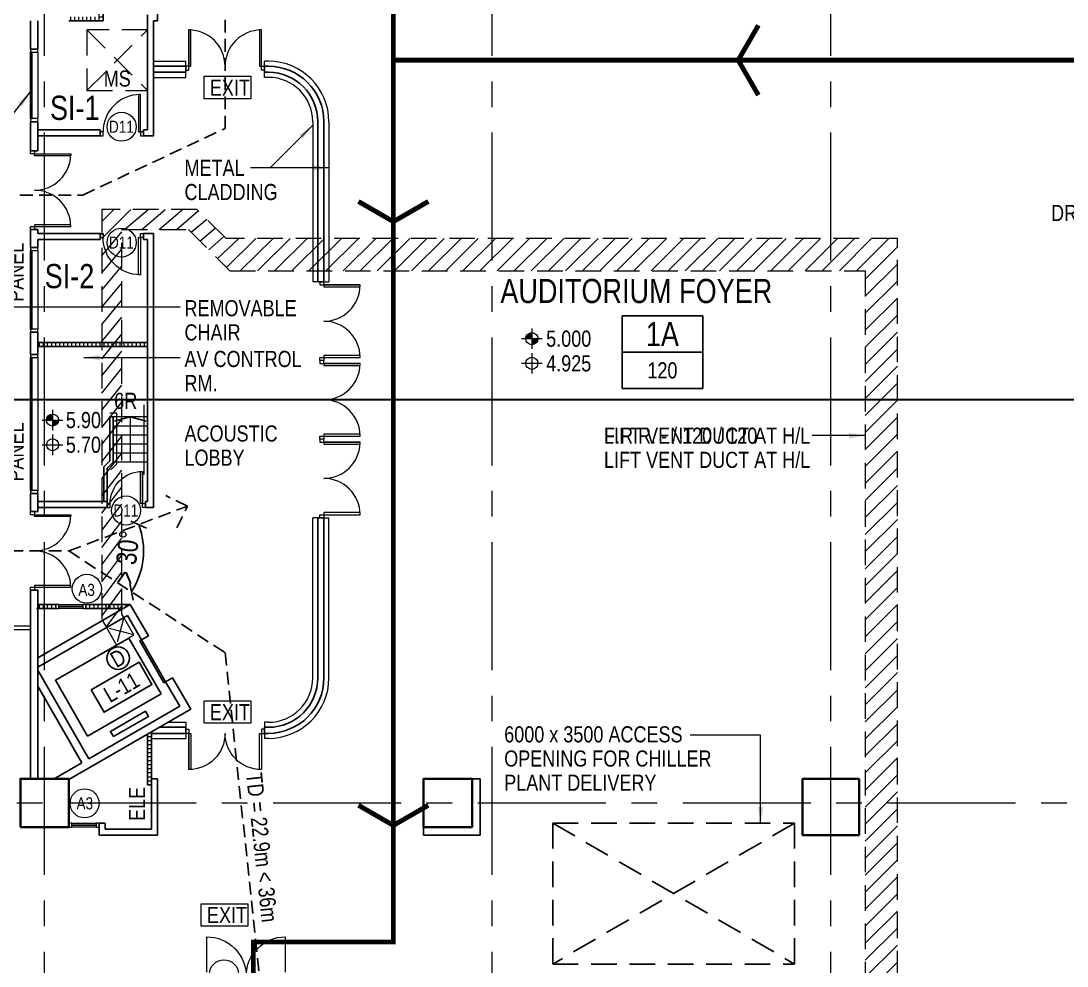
# Model space of a CAD drawing. Header units: millimetres. Extents: x 833576263 to 1668046980, y 817519639 to 1636103653.
# Drawn here: x 834024303 to 834050248, y 818055878 to 818079327 of the extents above; entities that cross this region are included whole.
import ezdxf
from ezdxf.enums import TextEntityAlignment as Align

# ---------------------------------------------------------------- set-up
doc = ezdxf.new("R2010")
doc.units = ezdxf.units.MM
doc.header["$LTSCALE"] = 100
doc.header["$MEASUREMENT"] = 0
for name, pattern in [('R_LINE_SEC$0$CENTER', [50.800000000000004, 31.75, -6.35, 6.35, -6.35]), ('R_P_Grid$0$CENTER', [50.800000000000004, 31.75, -6.35, 6.35, -6.35]), ('R_P_LG$0$HIDDEN', [9.524999999999999, 6.35, -3.175]), ('R_P_LG$0$HIDDEN2', [4.762499999999999, 3.175, -1.5875])]:
    doc.linetypes.add(name, pattern=pattern)
doc.layers.get('Defpoints').update_dxf_attribs({"color": 170})
for name, color, linetype in [('R_LINE_SEC$0$M-REFE', 3, 'Continuous'), ('R_P_LG$0$D-MOE', 6, 'R_P_LG$0$HIDDEN2'), ('R_P_LG$0$RDA0625', 7, 'R_P_LG$0$HIDDEN'), ('X-REF', 7, 'Continuous')]:
    doc.layers.add(name, color=color, linetype=linetype)
for name, color, linetype, lineweight in [('R_P_Grid$0$RDA0251', 1, 'R_P_Grid$0$CENTER', 18), ('R_P_LG$0$6-WIND', 6, 'Continuous', 18), ('R_P_LG$0$RDA0321', 7, 'Continuous', 18), ('R_P_LG$0$RDA0322', 1, 'Continuous', 18), ('R_P_LG$0$RDA04011', 4, 'Continuous', 25), ('R_P_LG$0$RDA04031', 3, 'Continuous', 25), ('R_P_LG$0$RDA0501', 4, 'Continuous', 25), ('R_P_LG$0$RDA0504', 4, 'Continuous', 25), ('R_P_LG$0$RDA0506', 7, 'Continuous', 18), ('R_P_LG$0$RDA0621', 7, 'Continuous', 13), ('R_P_LG$0$RDA0624', 7, 'Continuous', 13), ('R_P_LG$0$RDA2142', 1, 'Continuous', 18), ('R_P_LG$0$RDA2202', 3, 'Continuous', 25), ('R_P_LG$0$RDA2203', 11, 'Continuous', 25), ('R_P_LG$0$RDA2401', 1, 'Continuous', 18), ('R_P_LG$0$RDA2804S', 2, 'Continuous', 35), ('R_P_LG$0$RDA2881', 7, 'R_P_LG$0$HIDDEN', 18), ('R_P_LG$0$RDA3151', 1, 'Continuous', 18), ('R_P_LG$0$RDA3401', 1, 'Continuous', 18), ('R_P_LG$0$RDA4401', 1, 'Continuous', 18), ('R_P_LG$0$RDA6601', 4, 'Continuous', 25), ('R_P_LG$0$RDA7101', 1, 'Continuous', 18), ('R_P_LG$0$RDA8301', 7, 'Continuous', 18)]:
    doc.layers.add(name, color=color, linetype=linetype, lineweight=lineweight)
doc.layers.add('R_P_LG$0$D-MOE-REF', color=7, linetype='R_P_LG$0$HIDDEN2', true_color=0x9f7fff, plot=False)
doc.styles.add('R_P_LG$0$Arial', font='arial.ttf', dxfattribs={"width": 0.8})
doc.styles.add('R_P_LG$0$Arial_3', font='arial.ttf', dxfattribs={"width": 0.8, "height": 800})
doc.styles.add('R_P_LG$0$romans', font='arial.ttf', dxfattribs={"width": 0.8})
doc.dimstyles.new('R_P_LG$0$M_200LA', dxfattribs={"dimscale": 200, "dimtxt": 2.5, "dimasz": 2, "dimexe": 0.8, "dimexo": 0, "dimgap": 0.75, "dimtad": 1, "dimdec": 0, "dimrnd": 1, "dimzin": 12, "dimdsep": 46, "dimtxsty": 'R_P_LG$0$romans', "dimcen": 2, "dimdle": 1, "dimclrd": 7, "dimclre": 7, "dimclrt": 4, "dimaunit": 1, "dimadec": 3, "dimazin": 0, "dimtfac": 1, "dimtdec": 0, "dimtix": 1, "dimtmove": 2, "dimatfit": 3, "dimfxl": 1, "dimtolj": 1, "dimlwd": 18, "dimlwe": 18, "dimarcsym": 0})
doc.dimstyles.new('R_P_LG$0$M_200MT', dxfattribs={"dimscale": 200, "dimtxt": 2.5, "dimasz": 1.5, "dimexe": 0.8, "dimexo": 0.5, "dimgap": 0.75, "dimtad": 1, "dimdec": 0, "dimrnd": 1, "dimzin": 12, "dimdsep": 46, "dimtxsty": 'R_P_LG$0$romans', "dimblk": 'R_P_LG$0$_Oblique', "dimcen": 2, "dimdle": 0.8, "dimclrd": 7, "dimclre": 7, "dimclrt": 4, "dimaunit": 1, "dimadec": 0, "dimazin": 0, "dimtfac": 1, "dimtdec": 0, "dimtix": 1, "dimtmove": 2, "dimatfit": 3, "dimfxl": 3, "dimfxlon": 1, "dimtolj": 1, "dimarcsym": 0})

# ---------------------------------------------------------------- blocks, each defined once
blk = doc.blocks.new('R_P_Grid')
at = {"layer": 'R_P_Grid$0$RDA0251'}
for p, q in [((834024890, 818027660.0333312), (834024890, 818124763.3666668)), ((834035989.9999973, 818027660.0333312), (834035989.9999973, 818124763.3666668)), ((834044389.9999969, 818027660.0333312), (834044389.9999969, 818124763.3666668)), ((833964515, 818059926.6999925), (834072885.222222, 818059926.6999925))]:
    blk.add_line(p, q, dxfattribs=at)
blk = doc.blocks.new('R_P_LG$0$P46A_Door-Passage-Single-Flush - 925 x 2100mm-4664656-LG_F _5_000 Mpd_')
at = {"layer": 'R_P_LG$0$RDA3151'}
for p, q in [((462.499999980256, 1006.350000012294), (417.5000000059605, 1006.350000012294)), ((417.5000000059605, 1006.350000012294), (417.5000000059605, 81.35000005178154)), ((462.499999980256, 81.35000005178154), (462.499999980256, 1006.350000012294)), ((-462.499999980256, 81.35000005178154), (-537.4999999847263, 81.35000005178154)), ((-537.4999999847263, 81.35000005178154), (-537.4999999847263, -18.65000000149012)), ((-462.499999980256, -18.65000000149012), (-462.499999980256, 81.35000005178154)), ((417.5000000059605, 81.35000005178154), (462.499999980256, 81.35000005178154)), ((462.499999980256, 81.35000005178154), (462.499999980256, -18.65000000149012)), ((537.4999999847263, 81.35000005178154), (462.499999980256, 81.35000005178154)), ((537.4999999847263, -18.65000000149012), (537.4999999847263, 81.35000005178154)), ((-537.4999999847263, -18.65000000149012), (-462.499999980256, -18.65000000149012)), ((462.499999980256, -18.65000000149012), (537.4999999847263, -18.65000000149012))]:
    blk.add_line(p, q, dxfattribs=at)
blk.add_arc((462.499999980256, 81.35000005178154), 924.999999960512, 90, 180, dxfattribs=at)
blk = doc.blocks.new('R_P_LG$0$LMark-FFL-1')
h = blk.add_hatch(color=256)
h.paths.add_polyline_path([(0, 0.75, 0.4142135623730951), (-0.75, 0), (3.637978807091713e-12, 7.275957614183426e-12)])
h.paths.add_polyline_path([(0.75, 0), (0, 0), (0, -0.75, 0.4142135623730951)])
for p, q in [((-1.280000000002474, 0), (1.279999999998836, 0)), ((0, 1.279999999998836), (0, -1.279999999998836))]:
    blk.add_line(p, q)
blk.add_circle((0, 0), 0.75)
at = {"color": 7, "style": 'R_P_LG$0$romans', "width": 0.8}
blk.add_attdef('FFL', (1.029999999998836, 1.029999999998836), '', height=2, dxfattribs=at)
blk = doc.blocks.new('R_P_LG$0$LMark-SFL-1')
for p, q in [((-1.279999999795109, 0), (1.28000000026077, 0)), ((4.656612873077393e-10, 1.28000000026077), (4.656612873077393e-10, -1.279999999795109))]:
    blk.add_line(p, q)
blk.add_circle((4.656612873077393e-10, 0), 0.75)
at = {"color": 7, "style": 'R_P_LG$0$romans', "width": 0.8}
blk.add_attdef('SFL', (1.03000000026077, 1.03000000026077), '', height=2, dxfattribs=at)
blk = doc.blocks.new('R_P_LG$0$P46A_Symb_EXIT')
at = {"layer": 'R_P_LG$0$RDA7101'}
for p, q in [((-2.611913008149713, -0.9940047366544604), (-2.611913008149713, 1.805995251983404)), ((-2.611913008149713, 1.805995251983404), (3.199999989476055, 1.805995251983404)), ((3.199999989476055, 1.805995251983404), (3.199999989476055, -0.9940047366544604)), ((3.199999989476055, -0.9940047366544604), (-2.611913008149713, -0.9940047366544604))]:
    blk.add_line(p, q, dxfattribs=at)
at = {"layer": 'R_P_LG$0$RDA7101', "insert": (-1.890231524128467, 1.387825770769268), "char_height": 2, "width": 6.156960000000001, "attachment_point": 1, "style": 'R_P_LG$0$Arial_3'}
blk.add_mtext('EXIT', dxfattribs=at)
blk = doc.blocks.new('R_P_LG$0$_Oblique')
at = {"color": 0, "linetype": 'ByBlock', "lineweight": -2}
blk.add_line((-0.5, -0.5), (0.5, 0.5), dxfattribs=at)
blk = doc.blocks.new('*D633')
at = {"layer": 'Defpoints', "color": 0, "transparency": 16777216}
for p in [(834028432.546278, 818067286.9551486), (834025489.9999967, 818066176.6999688), (834025489.9999967, 818066176.6999688), (834027279.3743899, 818065692.1992221), (834029365.4264183, 818063654.0322745)]:
    blk.add_point(p, dxfattribs=at)
at = {"layer": 'R_P_LG$0$D-MOE', "color": 7, "linetype": 'Continuous', "lineweight": -2, "transparency": 16777216}
blk.add_arc((834025489.9999967, 818066176.6999688), 1853.807350460565, 326.9383118923153, 20.67204458898588, dxfattribs=at)
at = {"layer": 'R_P_LG$0$D-MOE', "color": 7, "lineweight": -2, "transparency": 16777216, "xscale": 300, "yscale": 300, "zscale": 300}
for p, rotation in [((834027224.452528, 818066831.1280468), 110.6720445889858), ((834027043.6457026, 818065165.3707874), 236.9383118923153)]:
    blk.add_blockref('R_P_LG$0$_Oblique', p, dxfattribs=dict(at, rotation=rotation))
at = {"layer": 'R_P_LG$0$D-MOE', "color": 4, "transparency": 16777216, "insert": (834026929.8929992, 818066020.4092001), "char_height": 500, "attachment_point": 5, "rotation": 83.80517823987687, "style": 'R_P_LG$0$romans'}
blk.add_mtext('\\A1;> 30%%D', dxfattribs=at)
blk = doc.blocks.new('R_P_LG$0$AP_600')
at = {"layer": 'R_P_LG$0$RDA3151'}
for points in [[(0, 0), (75.0000000044704, 0), (75.0000000044704, 100.0000000532716), (0, 100.0000000532716)], [(75.0000000044704, 50.00000002663582), (75.0000000044704, 100.0000000532716), (675.0000000581146, 100.0000000532715), (675.0000000581146, 50.00000002663571)], [(75.0000000044704, 0), (75.0000000044704, 50.00000002663582), (675.0000000581146, 50.00000002663571), (675.0000000581146, -1.13686837721616e-13)], [(675.0000000581146, -1.13686837721616e-13), (750.000000062585, -1.13686837721616e-13), (750.000000062585, 100.0000000532715), (675.0000000581146, 100.0000000532715)]]:
    blk.add_lwpolyline(points, close=True, dxfattribs=at)
blk = doc.blocks.new('R_P_LG$0$P46A_WIND_Vision_panel_2 - 3450 X 650 h-7721744-LG_F _5_000 Mpd_')
at = {"layer": 'R_P_LG$0$6-WIND'}
for p, q in [((-1650.000000119209, 75.00000011920929), (-1725.000000119209, 75.00000011920929)), ((-1725.000000119209, 75.00000011920929), (-1725.000000119209, -104.9999998807907)), ((-1650.000000119209, -104.9999998807907), (-1650.000000119209, 75.00000011920929)), ((-1650.000000119209, 75.00000011920929), (1649.999999880791, 75.00000011920929)), ((1649.999999880791, 55), (-1650.000000119209, 55)), ((-1650.000000119209, 55), (-1650.000000119209, 30.00000011920929)), ((-1650.000000119209, 30.00000011920929), (1649.999999880791, 30.00000011920929)), ((1724.999999880791, 75.00000011920929), (1649.999999880791, 75.00000011920929)), ((1649.999999880791, 75.00000011920929), (1649.999999880791, -104.9999998807907)), ((1649.999999880791, 30.00000011920929), (1649.999999880791, 55)), ((1724.999999880791, -104.9999998807907), (1724.999999880791, 75.00000011920929)), ((-1725.000000119209, -104.9999998807907), (-1650.000000119209, -104.9999998807907)), ((1649.999999880791, -104.9999998807907), (-1650.000000119209, -104.9999998807907)), ((1649.999999880791, -104.9999998807907), (1724.999999880791, -104.9999998807907))]:
    blk.add_line(p, q, dxfattribs=at)
blk = doc.blocks.new('R_P_LG$0$P46A_WIND_Vision_panel_2 - 2100 x 650H_-7721743-LG_F _5_000 Mpd_')
at = {"layer": 'R_P_LG$0$6-WIND'}
for p, q in [((-975.0000001192093, 75.00000011920929), (-1050.000000238419, 75.00000011920929)), ((-1050.000000238419, 75.00000011920929), (-1050.000000238419, -104.9999998807907)), ((-975.0000001192093, -104.9999998807907), (-975.0000001192093, 75.00000011920929)), ((-975.0000001192093, 75.00000011920929), (974.9999998807907, 75.00000011920929)), ((974.9999998807907, 55), (-975.0000001192093, 55)), ((-975.0000001192093, 55), (-975.0000001192093, 30.00000011920929)), ((-975.0000001192093, 30.00000011920929), (974.9999998807907, 30.00000011920929)), ((1050, 75.00000011920929), (974.9999998807907, 75.00000011920929)), ((974.9999998807907, 75.00000011920929), (974.9999998807907, -104.9999998807907)), ((974.9999998807907, 30.00000011920929), (974.9999998807907, 55)), ((1050, -104.9999998807907), (1050, 75.00000011920929)), ((-1050.000000238419, -104.9999998807907), (-975.0000001192093, -104.9999998807907)), ((974.9999998807907, -104.9999998807907), (-975.0000001192093, -104.9999998807907)), ((974.9999998807907, -104.9999998807907), (1050, -104.9999998807907))]:
    blk.add_line(p, q, dxfattribs=at)
blk = doc.blocks.new('R_P_LG$0$P46A_WIND_Vision_panel_2 - 1800 X 650 h-7721745-LG_F _5_000 Mpd_')
at = {"layer": 'R_P_LG$0$6-WIND'}
for p, q in [((-825.0000001192093, 75.00000011920929), (-900.0000001192093, 75.00000011920929)), ((-900.0000001192093, 75.00000011920929), (-900.0000001192093, -104.9999998807907)), ((-825.0000001192093, -104.9999998807907), (-825.0000001192093, 75.00000011920929)), ((-825.0000001192093, 75.00000011920929), (824.9999998807907, 75.00000011920929)), ((824.9999998807907, 55), (-825.0000001192093, 55)), ((-825.0000001192093, 55), (-825.0000001192093, 30.00000011920929)), ((-825.0000001192093, 30.00000011920929), (824.9999998807907, 30.00000011920929)), ((899.9999998807907, 75.00000011920929), (824.9999998807907, 75.00000011920929)), ((824.9999998807907, 75.00000011920929), (824.9999998807907, -104.9999998807907)), ((824.9999998807907, 30.00000011920929), (824.9999998807907, 55)), ((899.9999998807907, -104.9999998807907), (899.9999998807907, 75.00000011920929)), ((-900.0000001192093, -104.9999998807907), (-825.0000001192093, -104.9999998807907)), ((824.9999998807907, -104.9999998807907), (-825.0000001192093, -104.9999998807907)), ((824.9999998807907, -104.9999998807907), (899.9999998807907, -104.9999998807907))]:
    blk.add_line(p, q, dxfattribs=at)
blk = doc.blocks.new('R_P_LG$0$DD_900-900')
at = {"layer": 'R_P_LG$0$RDA3151'}
for points in [[(0, -100.0000000532716), (0, 0), (75.0000000044704, 0), (75.0000000044704, -100.0000000532716)], [(1949.999999921024, -100.0000000532716), (1874.999999916554, -100.0000000532716), (1874.999999916554, 0), (1949.999999921024, 0)], [(75.0000000044704, -1000.000000009313), (119.9999999787659, -1000.000000009313), (119.9999999787659, -100.0000000532716), (75.0000000044704, -100.0000000532716)], [(1874.999999916554, -100.0000000532716), (1874.999999916554, -1000.000000009313), (1829.999999942258, -1000.000000009313), (1829.999999942258, -100.0000000532716)]]:
    blk.add_lwpolyline(points, close=True, dxfattribs=at)
for centre, start, end in [((75.0000000044704, -100.0000000532716), 270, 0), ((1874.999999916554, -100.0000000532716), 180, 270)]:
    blk.add_arc(centre, 899.9999999560416, start, end, dxfattribs=at)
blk = doc.blocks.new('R_P_LG$0$dr_f')
blk.add_lwpolyline([(0, -100), (75, -100), (75, 0), (0, 0)], close=True)
blk = doc.blocks.new('R_P_LG$0$CC_D800')
at = {"layer": 'R_P_LG$0$RDA3151'}
blk.add_line((75, 0), (75, 800), dxfattribs=at)
blk.add_lwpolyline([(75, 0), (125, 0), (125, 800), (75, 800)], close=True, dxfattribs=at)
blk.add_arc((75, 0), 800, 0, 90, dxfattribs=at)
blk.add_blockref('R_P_LG$0$dr_f', (0, 0), dxfattribs=at)
at = {"layer": 'R_P_LG$0$RDA3151', "xscale": -1}
blk.add_blockref('R_P_LG$0$dr_f', (950, 0), dxfattribs=at)
blk = doc.blocks.new('R_P_LG$0$CC_2D900')
for p, q in [((-1875.000000119209, 100.0000001192093), (-1875.000000119209, 1000.000000119209)), ((-75.00000011920929, 100.0000001192093), (-75.00000011920929, 1000.000000119209))]:
    blk.add_line(p, q)
for points in [[(-1875.000000119209, 1000.000000119209), (-1875.000000119209, 100.0000001192093), (-1825.000000119209, 100.0000001192093), (-1825.000000119209, 1000.000000119209)], [(-125.0000001192093, 1000.000000119209), (-125.0000001192093, 100.0000001192093), (-75.00000011920929, 100.0000001192093), (-75.00000011920929, 1000.000000119209)]]:
    blk.add_lwpolyline(points, close=True)
for centre, start, end in [((-1875.000000119209, 100.0000001192093), 0, 90), ((-75.00000011920929, 100.0000001192093), 90, 180)]:
    blk.add_arc(centre, 900, start, end)
blk.add_blockref('R_P_LG$0$dr_f', (-1950.000000119209, 100.0000001192093))
at = {"xscale": -1}
blk.add_blockref('R_P_LG$0$dr_f', (-1.192092895507812e-07, 100.0000001192093), dxfattribs=at)
blk = doc.blocks.new('R_P_LG$0$P46A_Door_Int_Glass_Double_Leaf - RDA_DOOR_Int_Glass_Double_Leaf-3491797-LG_F _5_000 Mpd_')
at = {"layer": 'R_P_LG$0$RDA3151'}
for p, q in [((-975.0000000581146, -150.0000000089407), (-975.0000000581146, -1025.800000010803)), ((975.0000000581146, -150.0000000089407), (975.0000000581146, -1025.800000010803))]:
    blk.add_line(p, q, dxfattribs=at)
for centre, start, end in [((-975.0000000581146, -50.79999995268881), 269.9999999999996, 0), ((975.0000000581146, -50.79999995268881), 180, 269.9999999999996)]:
    blk.add_arc(centre, 975.0000000581146, start, end, dxfattribs=at)
blk = doc.blocks.new('R_LINE_SEC')
at = {"layer": 'R_LINE_SEC$0$M-REFE', "linetype": 'R_LINE_SEC$0$CENTER', "const_width": 50}
blk.add_lwpolyline([(834132280.3918947, 818069926.69999), (833981163.6860849, 818069926.6999905)], dxfattribs=at)
blk = doc.blocks.new('R_P_LG')
at = {"layer": 'R_P_LG$0$RDA0621'}
h = blk.add_hatch(dxfattribs=at)
h.set_pattern_fill('_USER', color=256, scale=100, double=1, pattern_type=0)
h.set_pattern_definition([(0, (834026239.9999983, 818079426.6999924), (0, 100), []), (90, (834026239.9999983, 818079426.6999924), (-100, 6.123233995736766e-15), [])])
h.paths.add_polyline_path([(834026339.9999979, 818080376.6999869), (834026239.9999983, 818080376.6999869), (834026239.9999983, 818079426.6999924), (834025489.9999998, 818079426.6999924), (834025489.9999998, 818079326.6999924), (834026339.9999983, 818079326.6999924)])
h = blk.add_hatch(dxfattribs=at)
h.set_pattern_fill('FP_39', color=256, angle=-90, style=0, pattern_type=2)
h.set_pattern_definition([(270, (834026065.213, 818071351.7000027), (100, 6.123233995736766e-15), [])])
h.paths.add_polyline_path([(834024689.9999968, 818071251.6999937), (834027440.4264177, 818071251.6999937), (834027440.4264184, 818071351.6999937), (834024689.9999968, 818071351.6999937)])
h = blk.add_hatch(dxfattribs=at)
h.set_pattern_fill('_USER', color=256, scale=100, double=1, pattern_type=0)
h.set_pattern_definition([(0, (834025164.9999968, 818064848.0923537), (0, 100), []), (90, (834025164.9999968, 818064848.0923537), (-100, 6.123233995736766e-15), [])])
h.paths.add_polyline_path([(834025164.9999968, 818064848.0923537), (834024689.9999968, 818064848.0923537), (834024689.9999968, 818064748.0923536), (834025164.9999968, 818064748.0923536)])
h = blk.add_hatch(dxfattribs=at)
h.set_pattern_fill('_USER', color=256, scale=100, double=1, pattern_type=0)
h.set_pattern_definition([(0, (834025914.9999969, 818064848.0923537), (0, 100), []), (90, (834025914.9999969, 818064848.0923537), (-100, 6.123233995736766e-15), [])])
h.paths.add_polyline_path([(834027007.5506213, 818064848.0923537), (834025914.9999968, 818064848.0923537), (834025914.9999968, 818064748.0923536), (834026834.3455405, 818064748.0923536)])
h = blk.add_hatch(dxfattribs=at)
h.set_pattern_fill('_USER', color=256, scale=100, double=1, pattern_type=0)
h.set_pattern_definition([(0, (834027440.4264184, 818060376.6996748), (0, 100), []), (90, (834027440.4264184, 818060376.6996748), (-100, 6.123233995736766e-15), [])])
h.paths.add_polyline_path([(834027540.4264182, 818061687.4202274), (834027440.4264184, 818061629.6852005), (834027440.4264185, 818060376.699675), (834027540.4264187, 818060376.6996748)])
at = {"layer": 'R_P_LG$0$RDA0624', "lineweight": 18}
h = blk.add_hatch(dxfattribs=at)
h.set_pattern_fill('DOTS', color=4, scale=90, angle=45, style=0)
h.set_pattern_definition([(45, (0, 0), (-50.51394068101398, 151.541822043042), [0, -142.875])])
edge = h.paths.add_edge_path()
edge.add_arc((834065389.9999963, 818020126.6999962), 13000.00000263652, 75.00000000414259, 89.9999999952714)
edge.add_line((834065389.9999974, 818033126.6999989), (833989233.5976833, 818033126.7000066))
edge.add_arc((833989233.597684, 818040126.7000055), 6999.999998927116, 227.4784739362417, 269.9999999941455, ccw=False)
edge.add_line((833984502.527596, 818034967.5357507), (833978583.9299077, 818040395.0234413))
edge.add_arc((833983314.9999862, 818045554.1876857), 6999.999984888378, 180, 227.4784739363992, ccw=False)
edge.add_line((833976315.0000013, 818045554.1876857), (833976315.0000013, 818098726.7000034))
edge.add_arc((833983314.976107, 818098726.709901), 6999.976105696999, 115.8417149994728, 180.0000810131503, ccw=False)
edge.add_line((833980263.7812061, 818105026.6999928), (834002230.1033152, 818105026.6999928))
edge.add_line((834002230.1033152, 818105026.6999928), (834002230.413197, 818116699.7000031))
edge.add_line((834002230.413197, 818116699.7000031), (833958315.0000013, 818116699.7000031))
edge.add_line((833958315.0000013, 818116699.7000031), (833958315.0000013, 818110699.7000031))
edge.add_line((833958315.0000013, 818110699.7000031), (833963315.0000012, 818110699.7000031))
edge.add_arc((833963315.0000015, 818103699.7000035), 6999.999999642372, -2.9272086976561695e-09, 90.00000000292721, ccw=False)
edge.add_line((833970315.0000012, 818103699.7000031), (833970315.0000012, 818045554.1876926))
edge.add_arc((833983315.0000013, 818045554.1876926), 13000.00000011921, 180, 227.4784739345236)
edge.add_line((833974528.726979, 818035972.8826468), (833980447.3246655, 818030545.3949575))
edge.add_arc((833989233.5976875, 818040126.7000029), 12999.99999955266, 227.4784739342649, 269.9999999989492)
edge.add_line((833989233.5976872, 818027126.7000034), (834065245.1822366, 818027126.700002))
edge.add_arc((834065245.1822366, 818019026.6999972), 8100.000004768372, 75.00000000437308, 90, ccw=False)
edge.add_line((834067341.6165025, 818026850.6991949), (834090782.7578804, 818020569.6642944))
edge.add_arc((834094147.4054662, 818033126.7000366), 13000.00000035616, 255.0000000030815, 269.9999999994746)
edge.add_line((834094147.4054661, 818020126.7000363), (834118759.2740967, 818020126.7000363))
edge.add_arc((834118759.2740966, 818033126.7000384), 13000.00000214577, 270.0000000005253, 282.2616543713316)
edge.add_line((834121520.1678634, 818020423.256975), (834124956.9902881, 818021170.1963334))
edge.add_arc((834126677.2394812, 818013254.9741181), 8100.000000232277, 20.44433993465998, 102.2616543725735, ccw=False)
edge.add_arc((834190761.176432, 818035930.6960492), 59878.77763876336, 183.6705173323146, 199.3563955367698, ccw=False)
edge.add_line((834131005.2285776, 818032097.3283995), (834127870.7181177, 818029996.4247496))
edge.add_line((834127870.7181177, 818029996.4247496), (834126362.9837276, 818029715.8154355))
edge.add_arc((834117071.8822508, 818047426.7000369), 20000.00000036203, 270.00000000068303, 297.68143099358963, ccw=False)
edge.add_line((834117071.882251, 818027426.7000365), (834089164.086918, 818027426.7000363))
edge.add_arc((834089164.0869178, 818033426.7000366), 6000.000000357628, 255.000000005385, 270.0000000022767, ccw=False)
edge.add_line((834087611.1726476, 818027631.1450784), (834068754.6475824, 818032683.7357408))
at = {"layer": 'R_P_LG$0$RDA2881', "linetype": 'R_P_LG$0$HIDDEN', "ltscale": 0.5}
h = blk.add_hatch(dxfattribs=at)
h.set_pattern_fill('_USER', color=256, scale=300, angle=45, pattern_type=0)
h.set_pattern_definition([(45, (0, 0), (-212.1320343559643, 212.1320343559643), [])])
h.paths.add_polyline_path([(834026855.0635064, 818064524.887271), (834026805.0635064, 818064611.4898115), (834026805.0635064, 818074151.6999891), (834028458.3196408, 818074151.6999891), (834029483.3196397, 818073126.6999902), (834045239.9999985, 818073126.6999902), (834045239.9999985, 818043387.9999983), (834046939.9999964, 818043387.9999983), (834046939.9999964, 818038576.6999773), (834047739.9999964, 818038576.6999773), (834047739.9999964, 818044187.9999983), (834046039.9999985, 818044187.9999983), (834046039.9999985, 818073926.6999902), (834029390.4264209, 818073926.6999902), (834028665.426422, 818074651.6999891), (834026305.0635064, 818074651.6999891), (834026305.0635064, 818064477.5152153), (834026422.0508044, 818064274.887271)])
at = {"layer": 'Defpoints', "linetype": 'R_P_LG$0$HIDDEN'}
for p, q in [((834037489.9999969, 818059426.6999924), (834037489.9999969, 818055926.6999923)), ((834037489.9999969, 818059426.6999924), (834043489.9999968, 818059426.6999924)), ((834037489.9999969, 818059426.6999924), (834043489.9999968, 818055926.6999923)), ((834043489.9999968, 818059426.6999924), (834037489.9999969, 818055926.6999923)), ((834043489.9999968, 818059426.6999924), (834043489.9999968, 818055926.6999923)), ((834037489.9999969, 818055926.6999923), (834043489.9999968, 818055926.6999923))]:
    blk.add_line(p, q, dxfattribs=at)
at = {"layer": 'R_P_LG$0$D-MOE'}
blk.add_line((834025489.9999968, 818066176.6999689), (834028432.5462782, 818067286.9551487), dxfattribs=at)
for points in [[(834028165.7825772, 818066749.5194523), (834028432.5462784, 818067286.9551488), (834027895.1105819, 818067553.7188506)], [(834022156.2196352, 818063786.6999923), (834024039.9999968, 818066176.6999689), (834025489.9999968, 818066176.6999689), (834029365.4264184, 818063654.0322747), (834030364.9999981, 818054250.8999933), (834032489.9999965, 818051126.6999927), (834032489.9999965, 818050626.6999927)]]:
    blk.add_lwpolyline(points, dxfattribs=at)
at = {"layer": 'R_P_LG$0$D-MOE-REF'}
blk.add_lwpolyline([(834003323.1412666, 818075006.827168), (834025839.9999969, 818075006.827168), (834029365.4264184, 818076658.4019358), (834029365.4264184, 818080826.6999868), (834025664.9999993, 818081556.6999881), (834025364.9999993, 818081556.6999881)], dxfattribs=at)
at = {"layer": 'R_P_LG$0$RDA0501'}
blk.add_lwpolyline([(834026043.5617553, 818062728.4608985), (834027231.253739, 818063414.1751825), (834027551.246013, 818062859.9323021), (834026363.55403, 818062174.2180203)], close=True, dxfattribs=at)
blk.add_circle((834026712.1966431, 818063518.6426198), 279.9999999999997, dxfattribs=at)
at = {"layer": 'R_P_LG$0$RDA0504', "color": 4}
blk.add_line((834039211.7459093, 818071107.8403354), (834041211.7459093, 818071107.8403345), dxfattribs=at)
blk.add_lwpolyline([(834039211.7459093, 818070207.8403354), (834041211.7459093, 818070207.8403354), (834041211.7459093, 818072007.8403354), (834039211.7459093, 818072007.8403354)], close=True, dxfattribs=at)
at = {"layer": 'R_P_LG$0$RDA0506'}
for centre in [(834026799.9973663, 818076700.4403497), (834026799.9973663, 818073827.9596323), (834026909.9973669, 818067180.4403498), (834025937.045171, 818065238.2195055), (834025882, 818059915), (834029338.7795346, 818055673.9664713)]:
    blk.add_circle(centre, 359.9999999999997, dxfattribs=at)
at = {"layer": 'R_P_LG$0$RDA0625', "const_width": 120}
for points in [[(834028039.9999993, 818053410.8845382), (834030064.9999981, 818053410.8845389), (834030064.9999981, 818056476.6999934), (834033539.9999977, 818056476.6999934), (834033539.9999976, 818081601.6999881), (834010876.9999893, 818081601.6999881), (834010876.9999893, 818082526.6999887)], [(834042592.3174465, 818079218.3666553), (834042091.9472146, 818078351.6999881), (834042592.3174484, 818077485.0333221)], [(834117283.9507651, 818073612.2502322), (834106089.9999964, 818073612.2502322), (834106089.9999964, 818069001.6999933), (834067564.9999968, 818069001.6999933), (834067564.9999968, 818063780.346244), (834064389.9999971, 818063780.346244), (834052839.9999964, 818071694.8890648), (834052839.9999964, 818078351.6999881), (834033539.9999976, 818078351.6999881)], [(834032673.3333306, 818074847.0702177), (834033539.9999979, 818074346.6999859), (834034406.6666639, 818074847.0702196)], [(834032673.3333306, 818059868.009249), (834033539.9999979, 818059367.6390171), (834034406.6666639, 818059868.0092509)]]:
    blk.add_lwpolyline(points, dxfattribs=at)
at = {"layer": 'R_P_LG$0$RDA2142'}
for p, q in [((834027590.4264184, 818078326.6999918), (834028390.4264184, 818078326.6999918)), ((834028390.4264184, 818078201.6999918), (834028390.4264184, 818078326.6999918)), ((834030440.4263777, 818078326.6999918), (834030340.4264184, 818078326.6999918)), ((834030340.4264184, 818078201.6999918), (834030340.4264184, 818078326.6999918)), ((834027590.4264184, 818077926.6999918), (834028390.4264184, 818077926.6999918)), ((834028390.4264184, 818077926.6999918), (834028390.4264184, 818078051.6999918)), ((834030340.4264184, 818077926.6999918), (834030340.4264184, 818078051.6999918)), ((834030440.4263777, 818077926.6999918), (834030340.4264184, 818077926.6999918)), ((834031540.4263777, 818076826.6999918), (834031540.4263777, 818072851.6999923)), ((834031940.4263777, 818076826.6999918), (834031940.4263777, 818072851.6999923)), ((834031540.4263777, 818063026.6999925), (834031540.4263777, 818067001.6999921)), ((834031940.4263777, 818063026.6999925), (834031940.4263777, 818067001.6999921)), ((834027954.8711289, 818061926.6999924), (834028390.4264184, 818061926.6999925)), ((834028390.4264184, 818061926.6999925), (834028390.4264184, 818061801.6999925)), ((834030440.4263777, 818061926.6999925), (834030340.4264184, 818061926.6999925)), ((834030340.4264184, 818061926.6999925), (834030340.4264184, 818061801.6999925)), ((834027540.4264182, 818061526.6999924), (834028390.4264184, 818061526.6999925)), ((834028390.4264184, 818061651.6999925), (834028390.4264184, 818061526.6999925)), ((834030340.4264184, 818061651.6999925), (834030340.4264184, 818061526.6999925)), ((834030440.4263777, 818061526.6999925), (834030340.4264184, 818061526.6999925))]:
    blk.add_line(p, q, dxfattribs=at)
for centre, radius, start, end in [((834030440.4263777, 818076826.6999918), 1500, 0, 90), ((834030440.4263777, 818076826.6999918), 1100, 0, 90), ((834030440.4263777, 818063026.6999925), 1100, 270, 0), ((834030440.4263777, 818063026.6999925), 1500, 270, 0)]:
    blk.add_arc(centre, radius, start, end, dxfattribs=at)
at = {"layer": 'R_P_LG$0$RDA2202'}
for p, q in [((834027690.4264183, 818079326.6996763), (834027690.4264183, 818080726.6996728)), ((834027440.4264184, 818079476.6996763), (834027440.4264184, 818076626.699991)), ((834024539.9999968, 818079326.6999923), (834024539.9999968, 818078626.6999913)), ((834024719.9999968, 818079326.6999923), (834024719.9999968, 818078626.6999913)), ((834027590.4264184, 818076476.699991), (834027590.4264184, 818079326.6996763)), ((834027590.4264184, 818079326.6996763), (834027690.4264183, 818079326.6996763)), ((834024539.9999968, 818078626.6999913), (834024719.9999968, 818078626.6999913)), ((834027590.4264184, 818078201.6999918), (834028390.4264184, 818078201.6999918)), ((834028390.4264184, 818078051.6999918), (834028390.4264184, 818078201.6999918)), ((834030340.4264184, 818078051.6999918), (834030340.4264184, 818078201.6999918)), ((834030440.4263777, 818078201.6999918), (834030340.4264184, 818078201.6999918)), ((834027590.4264184, 818078051.6999918), (834028390.4264184, 818078051.6999918)), ((834030440.4263777, 818078051.6999918), (834030340.4264184, 818078051.6999918)), ((834024539.9999968, 818076101.699991), (834024539.9999968, 818076826.6999913)), ((834024539.9999968, 818076826.6999913), (834024719.9999968, 818076826.6999913)), ((834024719.9999968, 818076101.699991), (834024719.9999968, 818076826.6999913)), ((834031665.4263777, 818076826.6999918), (834031665.4263777, 818072851.6999923)), ((834031815.4263777, 818076826.6999918), (834031815.4263777, 818072851.6999923)), ((834026265.4264178, 818076626.699991), (834024719.9999968, 818076626.699991)), ((834026265.4264178, 818076626.699991), (834026265.4264178, 818076476.699991)), ((834027440.4264184, 818076626.699991), (834027340.4264178, 818076626.699991)), ((834027340.4264178, 818076626.699991), (834027340.4264178, 818076476.699991)), ((834024719.9999968, 818076476.6999909), (834026265.4264178, 818076476.699991)), ((834027340.4264178, 818076476.699991), (834027590.4264184, 818076476.699991)), ((834024719.9999968, 818076101.699991), (834024539.9999968, 818076101.699991)), ((834024539.9999968, 818074151.699991), (834024539.9999968, 818073701.699991)), ((834024719.9999968, 818074151.699991), (834024539.9999968, 818074151.699991)), ((834024719.9999968, 818074151.699991), (834024719.9999968, 818074051.6999911)), ((834026265.4264178, 818074051.699991), (834024719.9999968, 818074051.699991)), ((834026265.4264178, 818074051.699991), (834026265.4264178, 818073901.699991)), ((834027590.4264177, 818074051.699991), (834027340.4264178, 818074051.699991)), ((834027340.4264178, 818074051.699991), (834027340.4264178, 818073901.699991)), ((834027590.4264177, 818067251.699991), (834027590.4264177, 818074051.699991)), ((834024719.9999968, 818073901.6999911), (834024719.9999968, 818073701.699991)), ((834024719.9999968, 818073901.699991), (834026265.4264178, 818073901.699991)), ((834027340.4264178, 818073901.699991), (834027440.4264177, 818073901.699991)), ((834027440.4264177, 818073901.699991), (834027440.4264177, 818067401.699991)), ((834024539.9999968, 818073701.699991), (834024719.9999968, 818073701.699991)), ((834031665.4263777, 818072851.6999923), (834031815.4263777, 818072851.6999923)), ((834024539.9999968, 818071601.6999937), (834024539.9999968, 818071051.6999938)), ((834024539.9999968, 818071601.6999937), (834024719.9999968, 818071601.6999937)), ((834024719.9999968, 818071601.6999937), (834024719.9999968, 818071051.6999938)), ((834024539.9999968, 818071051.6999938), (834024719.9999968, 818071051.6999938)), ((834026510.4264183, 818069501.6999941), (834026590.4264183, 818069501.6999941)), ((834024539.9999968, 818067151.6999689), (834024539.9999968, 818067601.699991)), ((834024539.9999968, 818067601.699991), (834024719.9999968, 818067601.699991)), ((834024719.9999968, 818067151.6999689), (834024719.9999968, 818067601.699991)), ((834026440.4264184, 818067401.699991), (834024719.9999968, 818067401.699991)), ((834024719.9999968, 818067251.699991), (834026440.4264184, 818067251.699991)), ((834026440.4264184, 818067251.699991), (834026440.4264184, 818067401.699991)), ((834027390.4264184, 818067251.699991), (834027390.4264184, 818067401.699991)), ((834027390.4264184, 818067401.699991), (834027440.4264177, 818067401.699991)), ((834027390.4264184, 818067251.699991), (834027590.4264177, 818067251.699991)), ((834024719.9999968, 818067151.6999689), (834024539.9999968, 818067151.6999689)), ((834031665.4263777, 818063026.6999925), (834031665.4263777, 818067001.6999921)), ((834031665.4263777, 818067001.6999921), (834031815.4263777, 818067001.6999921)), ((834031815.4263777, 818063026.6999925), (834031815.4263777, 818067001.6999921)), ((834024539.9999968, 818065201.6999688), (834024539.9999968, 818060526.6999924)), ((834024719.9999968, 818065201.6999688), (834024539.9999968, 818065201.6999688)), ((834024719.9999968, 818060526.6999924), (834024719.9999968, 818065201.6999688)), ((834024719.9999968, 818063523.1478888), (834027014.8711275, 818064848.0923537)), ((834027464.8711275, 818064068.6694901), (834027014.8711275, 818064848.0923537)), ((834026941.6660467, 818064574.887273), (834024719.9999968, 818063292.2077812)), ((834026941.6660467, 818064574.887273), (834027291.6660467, 818063968.6694901)), ((834027291.666047, 818063968.6694902), (834027464.8711275, 818064068.6694901)), ((834024719.9999969, 818063222.9257451), (834025989.9999968, 818061023.2212232)), ((834025816.794916, 818060923.2212232), (834024719.9999968, 818062822.925745)), ((834028064.8711272, 818063029.4390057), (834027891.6660466, 818062929.4390057)), ((834027891.6660465, 818062929.4390056), (834028241.6660465, 818062323.2212231)), ((834028064.8711272, 818063029.4390057), (834028514.8711272, 818062250.0161422)), ((834028241.6660465, 818062323.2212231), (834025989.9999968, 818061023.2212232)), ((834025489.9999998, 818060503.6059828), (834028514.8711272, 818062250.0161422)), ((834027738.3647778, 818061801.6999924), (834028390.4264184, 818061801.6999925)), ((834028390.4264184, 818061801.6999925), (834028390.4264184, 818061651.6999925)), ((834030340.4264184, 818061801.6999925), (834030340.4264184, 818061651.6999925)), ((834030440.4263777, 818061801.6999925), (834030340.4264184, 818061801.6999925)), ((834027540.4264182, 818061651.6999925), (834028390.4264184, 818061651.6999925)), ((834030440.4263777, 818061651.6999925), (834030340.4264184, 818061651.6999925)), ((834025816.794916, 818060923.2212232), (834025129.9999979, 818060526.6999924)), ((834027540.4264187, 818060526.6996748), (834027540.4264187, 818059276.6996751)), ((834027690.4264187, 818060526.6996748), (834027540.4264187, 818060526.6996748)), ((834027690.4264187, 818059126.6996751), (834027690.4264187, 818060526.6996748)), ((834026389.9999995, 818059426.6999924), (834026239.9999995, 818059426.6999924)), ((834026239.9999995, 818059426.6999924), (834026239.9999995, 818059126.6996751)), ((834026389.9999995, 818059276.6996751), (834026389.9999995, 818059426.6999924)), ((834027540.4264187, 818059276.6996751), (834026389.9999995, 818059276.6996751)), ((834026239.9999995, 818059126.6996751), (834027690.4264187, 818059126.6996751))]:
    blk.add_line(p, q, dxfattribs=at)
for points in [[(834026360.4264177, 818067401.699991), (834026360.4264177, 818068259.8370792), (834026510.4264177, 818068409.8370792), (834026510.4264183, 818069501.6999941)], [(834026440.4264177, 818067401.699991), (834026440.4264177, 818068226.6999942), (834026590.4264177, 818068376.6999942), (834026590.4264183, 818069501.6999941)]]:
    blk.add_lwpolyline(points, dxfattribs=at)
blk.add_lwpolyline([(834035689.9999979, 818060526.6999931), (834035489.9999979, 818060526.6999931), (834035489.9999979, 818059326.699993), (834034289.9999977, 818059326.699993), (834034289.9999977, 818059126.699993), (834035689.9999979, 818059126.699993)], close=True, dxfattribs=at)
for centre, radius, start, end in [((834030440.4263777, 818076826.6999918), 1375, 0, 90), ((834030440.4263777, 818076826.6999918), 1225, 0, 90), ((834030440.4263777, 818063026.6999925), 1225, 270, 0), ((834030440.4263777, 818063026.6999925), 1375, 270, 0)]:
    blk.add_arc(centre, radius, start, end, dxfattribs=at)
at = {"layer": 'R_P_LG$0$RDA2203'}
for p, q in [((834026339.9999983, 818079326.6999923), (834026339.9999979, 818080376.6999868)), ((834025490.0000005, 818079326.6999923), (834026339.9999983, 818079326.6999923)), ((834024719.9999968, 818071351.6999937), (834027440.4264177, 818071351.6999937)), ((834027440.4264177, 818071251.6999937), (834024719.9999968, 818071251.6999937)), ((834024719.9999968, 818064848.0923537), (834025164.9999968, 818064848.0923537)), ((834024719.9999968, 818064748.0923536), (834025164.9999968, 818064748.0923536)), ((834025164.9999968, 818064848.0923537), (834025164.9999968, 818064748.0923536)), ((834027014.8711274, 818064848.0923536), (834025914.9999968, 818064848.0923537)), ((834025914.9999968, 818064748.0923536), (834025914.9999968, 818064848.0923537)), ((834026841.6660463, 818064748.0923535), (834025914.9999968, 818064748.0923536)), ((834027440.4264184, 818061629.6852005), (834027440.4264184, 818060376.6996748)), ((834027540.4264182, 818061687.4202274), (834027540.4264184, 818060376.6996748)), ((834027440.4264184, 818060376.6996748), (834027540.4264187, 818060376.6996748))]:
    blk.add_line(p, q, dxfattribs=at)
at = {"layer": 'R_P_LG$0$RDA2401'}
for p, q in [((834026680.4264183, 818069591.6999941), (834026510.4264183, 818069591.6999941)), ((834026680.4264177, 818068339.4207736), (834026680.4264183, 818069591.6999941)), ((834027350.4264176, 818069801.6999941), (834027350.4264176, 818068076.6999941)), ((834027440.4264177, 818069501.6999941), (834026590.4264183, 818069501.6999941)), ((834027015.4264181, 818069501.6999941), (834027015.4264181, 818068376.699994)), ((834027440.4264177, 818069276.6999941), (834026590.4264183, 818069276.6999941)), ((834027440.4264177, 818069051.6999941), (834026590.4264183, 818069051.6999941)), ((834027440.4264177, 818068826.6999941), (834026590.4264183, 818068826.6999941)), ((834027440.4264177, 818068601.6999941), (834026590.4264183, 818068601.6999941)), ((834026530.4264177, 818068189.4207736), (834026680.4264177, 818068339.4207736)), ((834027440.4264177, 818068376.6999941), (834026590.4264183, 818068376.6999941))]:
    blk.add_line(p, q, dxfattribs=at)
at = {"layer": 'R_P_LG$0$RDA2401', "color": 3, "lineweight": 25}
for q in [(834026619.3968292, 818069395.5841856), (834027411.4560069, 818069395.5841856)]:
    blk.add_line((834027015.4264181, 818069501.6999941), q, dxfattribs=at)
at = {"layer": 'R_P_LG$0$RDA2804S'}
for points in [[(834024289.9999999, 818059326.699993), (834025489.9999998, 818059326.699993), (834025489.9999998, 818060526.6999931), (834024289.9999999, 818060526.6999931)], [(834035489.9999979, 818060526.6999931), (834034289.9999977, 818060526.6999931), (834034289.9999977, 818059326.699993), (834035489.9999979, 818059326.699993)], [(834045089.9999968, 818060526.6999928), (834043689.9999967, 818060526.6999928), (834043689.9999967, 818059126.6999928), (834045089.9999968, 818059126.6999928)]]:
    blk.add_lwpolyline(points, close=True, dxfattribs=at)
at = {"layer": 'R_P_LG$0$RDA2881'}
for p, q in [((834026855.0635064, 818064524.887271), (834026672.0508044, 818063841.874569)), ((834027105.0635064, 818064091.874569), (834026422.0508044, 818064274.887271))]:
    blk.add_line(p, q, dxfattribs=at)
for points in [[(834026855.0635064, 818064524.887271), (834026805.0635064, 818064611.4898115), (834026805.0635064, 818074151.6999891), (834028458.3196408, 818074151.6999891), (834029483.3196397, 818073126.6999902), (834045239.9999985, 818073126.6999902), (834045239.9999985, 818043387.9999983), (834046939.9999964, 818043387.9999983), (834046939.9999964, 818038576.6999773), (834047739.9999964, 818038576.6999773), (834047739.9999964, 818044187.9999983), (834046039.9999985, 818044187.9999983), (834046039.9999985, 818073926.6999902), (834029390.4264209, 818073926.6999902), (834028665.426422, 818074651.6999891), (834026305.0635064, 818074651.6999891), (834026305.0635064, 818064477.5152153), (834026422.0508044, 818064274.887271)], [(834026672.0508044, 818063841.874569), (834027105.0635064, 818064091.874569), (834026855.0635064, 818064524.887271), (834026422.0508044, 818064274.887271)]]:
    blk.add_lwpolyline(points, close=True, dxfattribs=at)
at = {"layer": 'R_P_LG$0$RDA3151'}
for p, q in [((834031665.4263777, 818072851.6999923), (834031540.4263777, 818072851.6999923)), ((834031815.4263777, 818072851.6999923), (834031940.4263777, 818072851.6999923)), ((834031665.4263777, 818067001.6999921), (834031540.4263777, 818067001.6999921)), ((834031815.4263777, 818067001.6999921), (834031940.4263777, 818067001.6999921))]:
    blk.add_line(p, q, dxfattribs=at)
at = {"layer": 'R_P_LG$0$RDA3401'}
for p, q in [((834022890, 818064321.6999923), (834024539.9999968, 818064321.6999923)), ((834024539.9999968, 818064221.6999924), (834022990, 818064221.6999924))]:
    blk.add_line(p, q, dxfattribs=at)
at = {"layer": 'R_P_LG$0$RDA6601'}
for points in [[(834025956.5063475, 818061581.2339251), (834027778.5090606, 818062633.1676819), (834026975.1596957, 818064016.8745711), (834025156.5063477, 818062966.8745712)], [(834027548.3647765, 818063424.0542481), (834027591.6660467, 818063449.0542481), (834027291.6660469, 818063968.6694902), (834027248.3647766, 818063943.6694902)], [(834027848.3647764, 818062904.4390057), (834027891.6660466, 818062929.4390057), (834027591.6660467, 818063449.0542481), (834027548.3647765, 818063424.0542481)], [(834026597.8203198, 818061570.4455417), (834027463.8457235, 818062070.4455417), (834027388.8457236, 818062200.3493522), (834026522.8203199, 818061700.3493522)]]:
    blk.add_lwpolyline(points, close=True, dxfattribs=at)
at = {"layer": 'R_P_LG$0$RDA8301', "linetype": 'R_P_LG$0$HIDDEN'}
for p, q in [((834025940.4264184, 818077601.6999896), (834027440.4264184, 818079101.6999896)), ((834025940.4264184, 818079101.6999896), (834027440.4264184, 818077601.6999896))]:
    blk.add_line(p, q, dxfattribs=at)
blk.add_lwpolyline([(834025940.4264184, 818077601.6999896), (834027440.4264184, 818077601.6999896), (834027440.4264184, 818079101.6999896), (834025940.4264184, 818079101.6999896)], close=True, dxfattribs=at)
at = {"layer": 'R_P_LG$0$6-WIND', "rotation": 90}
for name, p in [('R_P_LG$0$P46A_WIND_Vision_panel_2 - 1800 X 650 h-7721745-LG_F _5_000 Mpd_', (834024614.9999968, 818077726.6999913)), ('R_P_LG$0$P46A_WIND_Vision_panel_2 - 2100 x 650H_-7721743-LG_F _5_000 Mpd_', (834024614.9999969, 818072651.699994)), ('R_P_LG$0$P46A_WIND_Vision_panel_2 - 3450 X 650 h-7721744-LG_F _5_000 Mpd_', (834024614.9999969, 818069326.699994))]:
    blk.add_blockref(name, p, dxfattribs=at)
at = {"layer": 'R_P_LG$0$RDA0321'}
ref = blk.add_blockref('R_P_LG$0$LMark-SFL-1', (834036972.4346029, 818070831.7541068, 1.450008024794352e-06), dxfattribs=dict(at, xscale=200, yscale=200, zscale=200))
ref.add_attrib('SFL', '4.925', dxfattribs={"layer": '0', "color": 7, "height": 399.9999999999996, "style": 'R_P_LG$0$romans', "width": 0.7999999999999999}).set_placement((834037887.7797598, 818070831.7541068), align=Align.MIDDLE)
ref = blk.add_blockref('R_P_LG$0$LMark-SFL-1', (834025087.4742693, 818068812.3294388, 1.450008024794352e-06), dxfattribs=dict(at, xscale=200, yscale=200, zscale=200))
ref.add_attrib('SFL', '5.70', dxfattribs={"layer": '0', "color": 7, "height": 399.9999999999996, "style": 'R_P_LG$0$romans', "width": 0.7999999999999999}).set_placement((834025852.7359103, 818068812.3294388), align=Align.MIDDLE)
at = {"layer": 'R_P_LG$0$RDA0322'}
ref = blk.add_blockref('R_P_LG$0$LMark-FFL-1', (834036972.3745486, 818071443.7540997), dxfattribs=dict(at, xscale=200, yscale=200, zscale=200))
ref.add_attrib('FFL', '5.000', dxfattribs={"layer": '0', "color": 7, "height": 399.9999999999998, "rotation": 9.488226654631971e-07, "style": 'R_P_LG$0$romans', "width": 0.7999999999999997}).set_placement((834037887.6962407, 818071443.7306406), align=Align.MIDDLE)
ref = blk.add_blockref('R_P_LG$0$LMark-FFL-1', (834025087.414215, 818069424.3294318), dxfattribs=dict(at, xscale=200, yscale=200, zscale=200))
ref.add_attrib('FFL', '5.90', dxfattribs={"layer": '0', "color": 7, "height": 399.9999999999998, "rotation": 9.488226654631971e-07, "style": 'R_P_LG$0$romans', "width": 0.7999999999999997}).set_placement((834025852.7359071, 818069424.3059727), align=Align.MIDDLE)
at = {"layer": 'R_P_LG$0$RDA3151'}
for name, p in [('R_P_LG$0$CC_2D900', (834030340.4264185, 818078101.6999917)), ('R_P_LG$0$P46A_Door-Passage-Single-Flush - 925 x 2100mm-4664656-LG_F _5_000 Mpd_', (834026802.9264178, 818076495.349991)), ('R_P_LG$0$AP_600', (834025164.9999968, 818064748.0923536)), ('R_P_LG$0$AP_600', (834025489.9999998, 818059326.6999924))]:
    blk.add_blockref(name, p, dxfattribs=at)
for name, p, rotation in [('R_P_LG$0$DD_900-900', (834024539.9999968, 818074151.6999909), 90), ('R_P_LG$0$CC_2D900', (834031715.4263775, 818070901.6999922), 270), ('R_P_LG$0$CC_2D900', (834031715.4263774, 818068951.6999921), 270), ('R_P_LG$0$CC_2D900', (834031715.4263773, 818067001.699992), 270), ('R_P_LG$0$DD_900-900', (834024539.9999968, 818065201.6999688), 90)]:
    blk.add_blockref(name, p, dxfattribs=dict(at, rotation=rotation))
at = {"layer": 'R_P_LG$0$RDA3151', "xscale": -1, "rotation": 180}
for name, p in [('R_P_LG$0$P46A_Door-Passage-Single-Flush - 925 x 2100mm-4664656-LG_F _5_000 Mpd_', (834026802.9264178, 818074033.049991)), ('R_P_LG$0$CC_2D900', (834030340.4264185, 818061751.6999927)), ('R_P_LG$0$P46A_Door_Int_Glass_Double_Leaf - RDA_DOOR_Int_Glass_Double_Leaf-3491797-LG_F _5_000 Mpd_', (834029889.9999981, 818055576.6999933))]:
    blk.add_blockref(name, p, dxfattribs=at)
at = {"layer": 'R_P_LG$0$RDA3151', "xscale": -1}
blk.add_blockref('R_P_LG$0$CC_D800', (834027390.4264184, 818067351.6999911), dxfattribs=at)
at = {"layer": 'R_P_LG$0$RDA7101', "xscale": 199.9999999999999, "yscale": 199.9999999999999, "zscale": 199.9999999999999, "rotation": 359.99999999698}
for p in [(834029365.4264184, 818077590.8999939), (834029365.4264184, 818062100.1018872)]:
    blk.add_blockref('R_P_LG$0$P46A_Symb_EXIT', p, dxfattribs=at)
at = {"layer": 'R_P_LG$0$RDA7101', "xscale": 200, "yscale": 200, "zscale": 200}
blk.add_blockref('R_P_LG$0$P46A_Symb_EXIT', (834029293.8203291, 818057064.785832), dxfattribs=at)
at = {"layer": 'Defpoints', "char_height": 400, "width": 5817.537789929508, "attachment_point": 1, "line_spacing_factor": 0.9, "style": 'R_P_LG$0$Arial'}
for s, insert in [('F.R.R. - / 120 / 120 \\PLIFT VENT DUCT AT H/L', (834038763.5088637, 818069237.1992134)), ('\\W0.8000;6000 x 3500 ACCESS OPENING FOR CHILLER PLANT DELIVERY', (834036288.2720686, 818061827.2135234))]:
    blk.add_mtext(s, dxfattribs=dict(at, insert=insert))
at = {"layer": 'R_P_LG$0$D-MOE', "style": 'R_P_LG$0$romans', "width": 0.8}
blk.add_text('TD = 22.9m < 36m', height=399.9999999999981, rotation=276.0678794678923, dxfattribs=at).set_placement((834030278.6351293, 818058821.5927767), align=Align.MIDDLE)
at = {"layer": 'R_P_LG$0$RDA04011', "style": 'R_P_LG$0$Arial', "width": 0.8}
for p in [(834024370.0952541, 818072358.7410206), (834024370.0952541, 818067897.0956042)]:
    blk.add_text('PANEL', height=400, rotation=90, dxfattribs=at).set_placement(p)
at = {"layer": 'R_P_LG$0$RDA04031', "style": 'R_P_LG$0$Arial', "width": 0.8}
for s, p in [('SI-1', (834025022.9342982, 818076870.2627026)), ('SI-2', (834024892.3392115, 818072696.0262611)), ('AUDITORIUM FOYER', (834036192.9542837, 818072326.2445114))]:
    blk.add_text(s, height=599.9999999999993, dxfattribs=at).set_placement(p)
at = {"layer": 'R_P_LG$0$RDA04031', "color": 4, "style": 'R_P_LG$0$Arial', "width": 0.8}
for s, p in [('ACOUSTIC', (834028359.2792182, 818068891.2337846)), ('LOBBY', (834028359.2792182, 818068291.2337846))]:
    blk.add_text(s, height=399.9999999999995, dxfattribs=at).set_placement(p)
at = {"layer": 'R_P_LG$0$RDA04031', "color": 4, "char_height": 399.9999999999995, "attachment_point": 1, "line_spacing_factor": 0.9, "style": 'R_P_LG$0$Arial'}
for s, insert, width in [('METAL CLADDING', (834028359.2792182, 818075881.7456208), 2941.168984236121), ('DRY WALL', (834049850.1606809, 818074762.3918515), 2941.168984236121), ('REMOVABLE CHAIR', (834028359.2792182, 818072398.8666114), 2941.168984236121), ('\\W0.8000;AV CONTROL RM.', (834028359.2792182, 818071140.3411158), 2941.168984236121), ('LIFT VENT DUCT AT H/L', (834038763.5088637, 818069237.1992134), 5243.808523358703)]:
    blk.add_mtext(s, dxfattribs=dict(at, insert=insert, width=width))
at = {"layer": 'R_P_LG$0$RDA04031', "color": 4, "insert": (834026980, 818059478), "char_height": 400, "width": 2178.470481157303, "attachment_point": 1, "rotation": 90, "line_spacing_factor": 0.9, "style": 'R_P_LG$0$Arial'}
blk.add_mtext('ELE', dxfattribs=at)
at = {"layer": 'R_P_LG$0$RDA0501', "style": 'R_P_LG$0$romans', "width": 0.8}
blk.add_text('D', height=399.9999999999996, rotation=29.9999987377448, dxfattribs=at).set_placement((834026712.1966431, 818063518.6426198), align=Align.MIDDLE)
blk.add_text('L-11', height=399.9999999999997, rotation=30.00000044529205, dxfattribs=at).set_placement((834026797.4038854, 818062794.1965991), align=Align.MIDDLE_CENTER)
at = {"layer": 'R_P_LG$0$RDA0504', "color": 4, "style": 'R_P_LG$0$Arial', "width": 0.8}
for s, height, p in [('1A', 600, (834040211.7459093, 818071557.840335)), ('120', 399.9999999999997, (834040211.7459093, 818070657.840335))]:
    blk.add_text(s, height=height, rotation=3.396031434356496e-06, dxfattribs=at).set_placement(p, align=Align.MIDDLE)
at = {"layer": 'R_P_LG$0$RDA0506', "color": 0, "lineweight": 15, "style": 'R_P_LG$0$romans', "width": 0.8}
for s, p in [('D11', (834026794.997366, 818076700.4403495)), ('D11', (834026794.997366, 818073827.9596325)), ('D11', (834026904.9973665, 818067180.4403496)), ('A3', (834025932.0451707, 818065210.8989984)), ('A3', (834025887.0000004, 818059914.9999998))]:
    blk.add_text(s, height=299.9999999999993, dxfattribs=at).set_placement(p, align=Align.MIDDLE)
at = {"layer": 'R_P_LG$0$RDA4401', "style": 'R_P_LG$0$romans', "width": 0.8}
blk.add_text('6R', height=399.9999999999994, dxfattribs=at).set_placement((834026901.4264181, 818069901.6999941), align=Align.MIDDLE)
at = {"layer": 'R_P_LG$0$RDA8301', "style": 'R_P_LG$0$romans', "width": 0.8}
blk.add_text('MS', height=400, rotation=359.9999726792433, dxfattribs=at).set_placement((834026690.4264184, 818077896.3942708), align=Align.MIDDLE)
at = {"layer": 'R_P_LG$0$D-MOE'}
dim = blk.add_angular_dim_2l(base=(834027279.3743899, 818065692.1992221), line1=((834025489.9999968, 818066176.6999689), (834029365.4264184, 818063654.0322747)), line2=((834025489.9999968, 818066176.6999689), (834028432.5462782, 818067286.9551487)), text='> 30%%D', dimstyle='R_P_LG$0$M_200MT', dxfattribs=at)
dim.commit()
dim.dimension.update_dxf_attribs({"geometry": '*D633', "text_midpoint": (834026929.8929992, 818066020.4092)})
at = {"layer": 'Defpoints'}
for points in [[(834045239.9999985, 818069037.1992134), (834043922.885882, 818069037.1992134)], [(834042648.2448587, 818059426.6999924), (834042648.2448587, 818061606.0450413), (834040900.0895567, 818061606.0450413)]]:
    blk.add_leader(points, dimstyle='R_P_LG$0$M_200LA', override={"dimtad": 0}, dxfattribs=at)
at = {"layer": 'R_P_LG$0$RDA04011'}
blk.add_leader([(834024539.9999967, 818077571.567838), (834023630.7485805, 818076437.1394538), (834023406.2477255, 818076437.1394538)], dimstyle='R_P_LG$0$M_200LA', override={"dimtad": 0}, dxfattribs=at)
at = {"layer": 'R_P_LG$0$RDA04031'}
for points in [[(834031540.4263777, 818076744.3501139), (834030484.3565944, 818075681.7456208), (834029999, 818075681.7456208)], [(834031940.4263777, 818075681.7456208), (834029999, 818075681.7456208)], [(834022549.9999943, 818072233.8773979), (834028251.0695099, 818072233.8773979)], [(834025859.3126377, 818070975.3519024), (834028251.0695099, 818070975.3519024)]]:
    blk.add_leader(points, dimstyle='R_P_LG$0$M_200LA', override={"dimtad": 0}, dxfattribs=at)
at = {"layer": 'R_P_LG$0$RDA04031', "color": 4}
blk.add_leader([(834045239.9999985, 818069037.1992134), (834043922.885882, 818069037.1992134)], dimstyle='R_P_LG$0$M_200LA', override={"dimtad": 0}, dxfattribs=at)
at = {"layer": 'R_P_LG$0$RDA3151'}
blk.add_leader([(834022549.9999943, 818071768.13601), (834024084.5738755, 818072233.8773979), (834028251.0695099, 818072233.8773979)], dimstyle='R_P_LG$0$M_200LA', override={"dimgap": 0.75, "dimtad": 0}, dxfattribs=at)

msp = doc.modelspace()

# ---------------------------------------------------------------- block references
at = {"layer": 'X-REF'}
for name in ['R_P_LG', 'R_P_Grid', 'R_LINE_SEC']:
    msp.add_blockref(name, (0, 0), dxfattribs=at)

doc.saveas('drawing.dxf')
